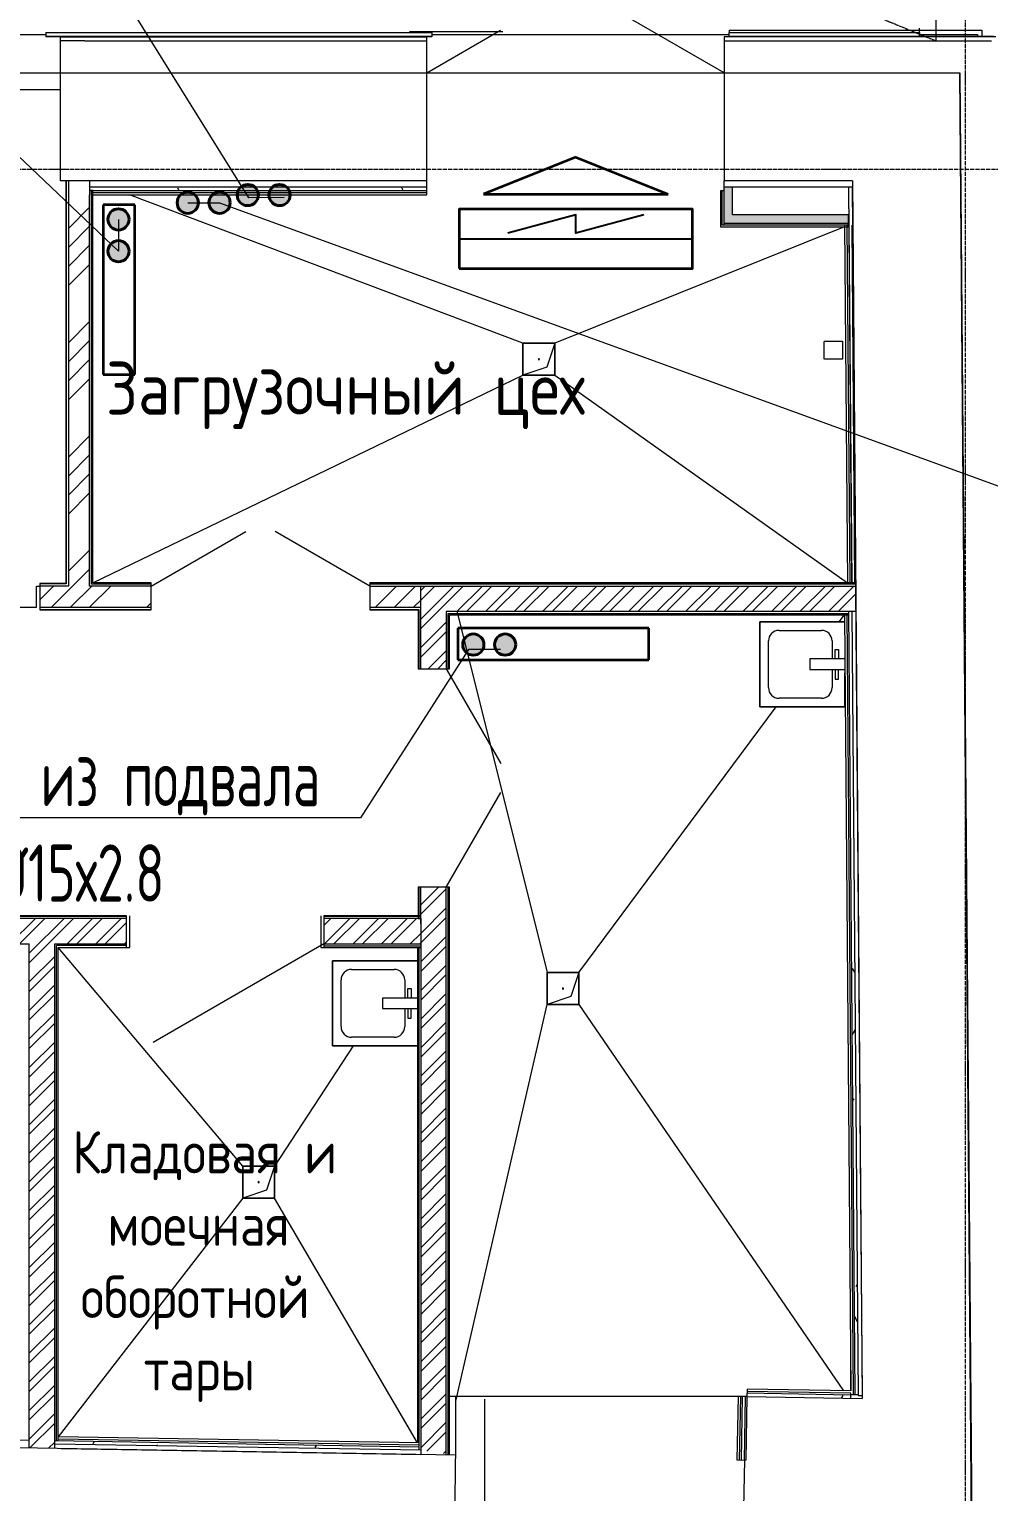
# Model space of a CAD drawing. Header units: millimetres. Extents: x -3929 to 624051, y 52832 to 514950.
# Drawn here: x 223894 to 228415, y 193198 to 200093 of the extents above; entities that cross this region are included whole.
import ezdxf
from ezdxf import colors
from ezdxf.entities.mleader import LeaderData, LeaderLine
from ezdxf.enums import TextEntityAlignment as Align
from ezdxf.math import Vec2, Vec3

# ---------------------------------------------------------------- set-up
doc = ezdxf.new("R2010")
doc.units = ezdxf.units.MM
for name, pattern in [('ADSK_Линия сетки', [25, 20, -2.5, 0, -2.5]), ('ADSK_Штриховая_ш2 п1', [3, 2, -1]), ('ADSK_Штриховая_ш3 п1_5', [4.5, 3, -1.5])]:
    doc.linetypes.add(name, pattern=pattern)
for name, color, linetype, lineweight in [('Двери', 7, 'Continuous', 9), ('Марки помещений', 7, 'Continuous', 20), ('Обобщенные модели', 7, 'Continuous', 18), ('ОВ-О-Оборудование', 32, 'Continuous', 35), ('ОВ-ТЕКСТ', 7, 'Continuous', 25), ('Оси', 253, 'Continuous', 9), ('Перекрытие', 7, 'Continuous', 18), ('Сантехника', 7, 'Continuous', 18), ('Стены внутренние', 7, 'Continuous', 18), ('Стены наружные', 7, 'Continuous', 18), ('Стены несущие', 7, 'Continuous', 30), ('Стены отделка', 7, 'Continuous', 30), ('Стены штриховка', 7, 'Continuous', 9)]:
    doc.layers.add(name, color=color, linetype=linetype, lineweight=lineweight)
doc.layers.add('Линии', color=7, linetype='Continuous', lineweight=9, true_color=0x00a600)
doc.layers.add('стояки', color=7, linetype='Continuous')
doc.layers.add('т21.4', color=142, linetype='Continuous')
for name, color, linetype, true_color in [('т11.1', 1, 'Continuous', 0xff0000), ('т11.3', 7, 'Continuous', 0xb82e00), ('т11.4', 7, 'Continuous', 0xd600d6), ('т21.1', 5, 'Continuous', 0x0000ff), ('т21.3', 7, 'Continuous', 0x005c45)]:
    doc.layers.add(name, color=color, linetype=linetype, true_color=true_color)
doc.styles.add('GOST 2.304', font='CS_Gost2304.shx')
doc.styles.add('GOST Common_2', font='GOST_Common.ttf', dxfattribs={"width": 0.9, "height": 250})
doc.styles.add('СТИЛЬ', font='simplex.shx', dxfattribs={"width": 0.65})

# ---------------------------------------------------------------- blocks, each defined once
blk = doc.blocks.new('*U2944')
at = {"layer": 'ОВ-О-Оборудование', "color": 32, "ltscale": 0.1, "true_color": 0xcd6928}
for p, q in [((400, 75), (-400, 75)), ((-400, 75), (-400, -75)), ((400, -75), (400, 75)), ((-400, -75), (400, -75))]:
    blk.add_line(p, q, dxfattribs=at)
at = {"layer": 'ОВ-О-Оборудование', "color": 32, "lineweight": 0, "ltscale": 10, "true_color": 0xcd6928, "style": 'GOST 2.304'}
blk.add_attdef('Маркировка', text='', height=180, dxfattribs=at).set_placement((0, -90), align=Align.CENTER)
blk = doc.blocks.new('*U2883')
at = {"layer": 'ОВ-О-Оборудование', "color": 32, "ltscale": 0.1, "true_color": 0xcd6928}
for p, q in [((450, 75), (-450, 75)), ((-450, 75), (-450, -75)), ((450, -75), (450, 75)), ((-450, -75), (450, -75))]:
    blk.add_line(p, q, dxfattribs=at)
at = {"layer": 'ОВ-О-Оборудование', "color": 32, "lineweight": 0, "ltscale": 10, "true_color": 0xcd6928, "style": 'GOST 2.304'}
blk.add_attdef('Маркировка', text='', height=180, dxfattribs=at).set_placement((0, -90), align=Align.CENTER)
blk = doc.blocks.new('1 этаж')
at = {"layer": 'Стены внутренние', "lineweight": 5}
for points in [[(417946.8, -210997.8), (417946.8, -210867.8), (417906.8, -210867.8), (417906.8, -210997.8)], [(418492.8, -211037.8), (418493.1, -211037.8), (418492.8, -210997.8), (417906.8, -210997.8), (417906.8, -211037.8), (418181.6, -211037.8)]]:
    blk.add_hatch(color=253, dxfattribs=at).paths.add_polyline_path(points)
at = {"layer": 'Двери', "color": 253, "lineweight": 5}
for p, q in [((417906.8, -210327.8), (417040.8, -209827.8)), ((416506.8, -210327.8), (416853.2, -210127.8)), ((415207, -212747.8), (415653, -212490.3)), ((416237, -212747.8), (415791, -212490.3)), ((416597.8, -213137.4), (416855.3, -213583.4)), ((416597.8, -214167.4), (416855.3, -213721.4)), ((416021.5, -214434.9), (415216.1, -214899.9))]:
    blk.add_line(p, q, dxfattribs=at)
at = {"layer": 'Линии', "color": 253, "linetype": 'ADSK_Штриховая_ш3 п1_5', "lineweight": 5}
for p, q in [((413205.8, -207833.1), (418905.8, -210177.8)), ((418905.8, -210177.8), (418905.8, -207833.1)), ((416424.7, -210133.1), (416864.7, -210133.1)), ((418378.1, -211593.6), (418464.4, -211593.6)), ((418378.1, -211678.6), (418378.1, -211593.6)), ((418464.4, -211593.6), (418464.4, -211678.6)), ((418464.4, -211678.6), (418378.1, -211678.6)), ((418014.5, -216568.2), (416613.7, -216568.2))]:
    blk.add_line(p, q, dxfattribs=at)
at = {"layer": 'Обобщенные модели', "color": 253, "lineweight": 5}
for p, q in [((416959.4, -211753.2), (416959.4, -211603.2)), ((416959.4, -211603.2), (417109.4, -211603.2)), ((417109.4, -211603.2), (416959.4, -211603.2)), ((416959.4, -211603.2), (416959.4, -211753.2)), ((417109.4, -211603.2), (417071.9, -211715.7)), ((417109.4, -211603.2), (417109.4, -211753.2)), ((417109.4, -211753.2), (417109.4, -211603.2)), ((417071.9, -211715.7), (416959.4, -211753.2)), ((417109.4, -211753.2), (416959.4, -211753.2)), ((416959.4, -211753.2), (417109.4, -211753.2)), ((417072.8, -214719.9), (417072.8, -214569.9)), ((417072.8, -214569.9), (417222.8, -214569.9)), ((417222.8, -214569.9), (417072.8, -214569.9)), ((417072.8, -214569.9), (417072.8, -214719.9)), ((417222.8, -214569.9), (417185.3, -214682.4)), ((417222.8, -214569.9), (417222.8, -214719.9)), ((417222.8, -214719.9), (417222.8, -214569.9)), ((417185.3, -214682.4), (417072.8, -214719.9)), ((417222.8, -214719.9), (417072.8, -214719.9)), ((417072.8, -214719.9), (417222.8, -214719.9)), ((415638.7, -215632.8), (415638.7, -215482.8)), ((415638.7, -215482.8), (415788.7, -215482.8)), ((415788.7, -215482.8), (415638.7, -215482.8)), ((415638.7, -215482.8), (415638.7, -215632.8)), ((415788.7, -215482.8), (415751.2, -215595.3)), ((415788.7, -215482.8), (415788.7, -215632.8)), ((415788.7, -215632.8), (415788.7, -215482.8)), ((415751.2, -215595.3), (415638.7, -215632.8)), ((415788.7, -215632.8), (415638.7, -215632.8)), ((415638.7, -215632.8), (415788.7, -215632.8))]:
    blk.add_line(p, q, dxfattribs=at)
for centre, start, end in [((417034.4, -211678.2), 0, 180), ((417034.4, -211678.2), 120, 180), ((417034.4, -211678.2), 180, 0), ((417034.4, -211678.2), 240, 345), ((417034.4, -211678.2), 15, 90), ((417147.8, -214644.9), 0, 180), ((417147.8, -214644.9), 120, 180), ((417147.8, -214644.9), 180, 0), ((417147.8, -214644.9), 240, 345), ((417147.8, -214644.9), 15, 90), ((415713.7, -215557.8), 0, 180), ((415713.7, -215557.8), 120, 180), ((415713.7, -215557.8), 180, 0), ((415713.7, -215557.8), 240, 345), ((415713.7, -215557.8), 15, 90)]:
    blk.add_arc(centre, 2.5, start, end, dxfattribs=at)
at = {"layer": 'Оси', "color": 253, "linetype": 'ADSK_Линия сетки', "lineweight": 5}
for p, q in [((419044.4, -258178.1), (419044.4, -209603.6)), ((353580.1, -210781.6), (419809.8, -210781.6))]:
    blk.add_line(p, q, dxfattribs=at)
at = {"layer": 'Перекрытие', "color": 253, "lineweight": 5}
for p, q in [((418828.4, -210157.8), (418828.4, -210117.8)), ((413638.8, -210327.8), (414778.8, -210327.8)), ((416506.8, -210327.8), (417906.8, -210327.8)), ((414778.8, -210407.8), (413638.8, -210407.8)), ((416959.4, -211603.2), (415105, -210902.8)), ((418474.7, -211053.7), (417109.4, -211603.2)), ((414932.9, -212731.9), (416959.4, -211753.2)), ((417109.4, -211753.2), (418488.6, -212731.9)), ((414667, -212847.8), (414667, -212747.8)), ((414667, -212747.8), (414682, -212747.8)), ((413667, -212847.8), (414667, -212847.8)), ((416647.6, -212863.7), (417072.8, -214569.9)), ((418449.8, -212916.5), (418474.2, -212883.7)), ((417222.8, -214569.9), (418153, -213316.5)), ((415106.5, -214450.8), (415106.5, -214302.9)), ((416006.5, -214302.9), (416006.5, -214450.8)), ((415638.7, -215482.8), (414768.7, -214450.8)), ((414768.7, -214450.8), (415091.5, -214450.8)), ((415091.5, -214450.8), (415106.5, -214450.8)), ((416006.5, -214450.8), (416021.5, -214450.8)), ((416643.7, -216589.9), (417072.8, -214719.9)), ((417222.8, -214719.9), (418469.2, -216540.9)), ((416159.3, -214914.7), (415788.7, -215482.8)), ((415638.7, -215632.8), (414768.7, -216759)), ((416461.9, -216786.7), (415788.7, -215632.8)), ((418502.8, -216423.8), (418502.8, -216541.5)), ((416777.8, -216580.7), (416777.8, -217287.1))]:
    blk.add_line(p, q, dxfattribs=at)
at = {"layer": 'Сантехника', "color": 253, "lineweight": 5}
for p, q in [((418474.3, -212916.5), (418076.2, -212916.5)), ((418076.2, -212916.5), (418076.2, -213316.5)), ((418076.2, -212916.5), (418474.3, -212916.5)), ((418076.2, -213316.5), (418076.2, -212916.5)), ((418166.2, -212956.5), (418366.2, -212956.5)), ((418116.2, -213226.5), (418116.2, -213006.5)), ((418416.2, -213006.5), (418416.2, -213091.5)), ((418475.7, -213091.5), (418311.2, -213091.5)), ((418311.2, -213091.5), (418311.2, -213141.5)), ((418431.2, -213046.5), (418446.2, -213046.5)), ((418431.2, -213091.5), (418431.2, -213046.5)), ((418446.2, -213046.5), (418446.2, -213091.5)), ((418311.2, -213141.5), (418476.1, -213141.5)), ((418416.2, -213141.5), (418416.2, -213226.5)), ((418431.2, -213141.5), (418431.2, -213186.5)), ((418446.2, -213186.5), (418446.2, -213141.5)), ((418476.2, -213316.5), (418476.2, -213156.5)), ((418476.2, -213156.5), (418476.2, -213316.5)), ((418431.2, -213186.5), (418446.2, -213186.5)), ((418366.2, -213276.5), (418166.2, -213276.5)), ((418076.2, -213316.5), (418476.2, -213316.5)), ((418476.2, -213316.5), (418076.2, -213316.5)), ((416461.9, -214514.7), (416061.9, -214514.7)), ((416061.9, -214514.7), (416061.9, -214914.7)), ((416061.9, -214514.7), (416461.9, -214514.7)), ((416061.9, -214914.7), (416061.9, -214514.7)), ((416151.9, -214554.7), (416351.9, -214554.7)), ((416101.9, -214824.7), (416101.9, -214604.7)), ((416401.9, -214604.7), (416401.9, -214689.7)), ((416461.9, -214689.7), (416296.9, -214689.7)), ((416296.9, -214689.7), (416296.9, -214739.7)), ((416416.9, -214644.7), (416431.9, -214644.7)), ((416416.9, -214689.7), (416416.9, -214644.7)), ((416431.9, -214644.7), (416431.9, -214689.7)), ((416296.9, -214739.7), (416461.9, -214739.7)), ((416401.9, -214739.7), (416401.9, -214824.7)), ((416416.9, -214739.7), (416416.9, -214784.7)), ((416431.9, -214784.7), (416431.9, -214739.7)), ((416416.9, -214784.7), (416431.9, -214784.7)), ((416351.9, -214874.7), (416151.9, -214874.7)), ((416061.9, -214914.7), (416461.9, -214914.7)), ((416461.9, -214914.7), (416061.9, -214914.7))]:
    blk.add_line(p, q, dxfattribs=at)
for centre, start, end in [((418166.2, -213006.5), 90, 180), ((418366.2, -213006.5), 0, 90), ((418166.2, -213226.5), 180, 270), ((418366.2, -213226.5), 270, 0), ((416151.9, -214604.7), 90, 180), ((416351.9, -214604.7), 0, 90), ((416151.9, -214824.7), 180, 270), ((416351.9, -214824.7), 270, 0)]:
    blk.add_arc(centre, 50, start, end, dxfattribs=at)
at = {"layer": 'Стены внутренние', "color": 253, "linetype": 'Continuous', "lineweight": 5}
for p, q in [((415339.4, -210882.8), (415333.2, -210872.1)), ((416395.2, -210882.8), (416386.6, -210867.8)), ((418522.8, -214567.8), (418512.7, -214550.3)), ((418524, -214837.7), (418510.1, -214861.6)), ((418519.5, -215171.7), (418512.6, -215159.7)), ((418534.7, -216038.4), (418527.1, -216051.4)), ((418536.1, -216216.5), (418520.9, -216190.2)), ((418465.9, -216563.9), (418459.1, -216575.7)), ((414938.4, -216780.9), (414932.3, -216791.5)), ((415236.7, -216800.9), (415233.5, -216795.5)), ((415751.7, -216794.6), (415751.4, -216795.2)), ((415984, -216798.6), (415978.2, -216808.8))]:
    blk.add_line(p, q, dxfattribs=at)
at = {"layer": 'Стены наружные', "color": 253, "lineweight": 5}
for p, q in [((414710.8, -210137.8), (416529.8, -210137.8)), ((414710.8, -210137.8), (414710.8, -210157.8)), ((416529.8, -210137.8), (416529.8, -210157.8)), ((417929.8, -210137.8), (418827.4, -210137.8)), ((417929.8, -210137.8), (417929.8, -210157.8)), ((417931.2, -210127.8), (419121.1, -210127.8)), ((417931.2, -210127.8), (417931.2, -210137.8)), ((418827.4, -210137.8), (418827.4, -210156.8)), ((419121.1, -210127.8), (419121.4, -210157.8)), ((413710.8, -210147.8), (414710.8, -210147.8)), ((414778.8, -210157.8), (414710.8, -210157.8)), ((416529.8, -210157.8), (416506.8, -210157.8)), ((416529.8, -210147.8), (417929.8, -210147.8)), ((418827.4, -210147.8), (419101.3, -210147.8)), ((419101.3, -210147.8), (419101.4, -210157.8))]:
    blk.add_line(p, q, dxfattribs=at)
at = {"layer": 'Стены несущие', "color": 253, "lineweight": 5}
for p, q in [((414778.8, -210327.8), (416506.8, -210327.8)), ((414778.8, -210327.8), (414778.8, -210837.8)), ((416506.8, -210837.8), (416506.8, -210327.8)), ((417906.8, -210327.8), (417906.8, -210837.8)), ((417906.8, -210327.8), (419017.8, -210327.8)), ((419077.3, -217693.1), (419017.8, -210327.8)), ((416506.8, -210837.8), (414778.8, -210837.8)), ((418511.9, -210837.8), (417906.8, -210837.8)), ((418511.9, -210837.8), (418558.3, -216577.4)), ((418014.5, -216568.2), (418009.4, -216867.8)), ((418014.5, -216568.2), (418558.3, -216577.4)), ((416642.9, -216844.7), (411421.8, -216756.4)), ((416635.5, -217284.7), (416643.7, -216799.7)), ((416202.1, -216837.3), (416477.8, -216841.9)), ((418002.7, -216867.7), (417995.3, -217307.7)), ((418009.4, -216867.8), (418002.7, -216867.7))]:
    blk.add_line(p, q, dxfattribs=at)
at = {"layer": 'Стены отделка', "color": 253, "lineweight": 5}
for p, q in [((416529.8, -210156.8), (414710.8, -210156.8)), ((414778.8, -210157.8), (414778.8, -210327.8)), ((414778.8, -210157.8), (416506.8, -210157.8)), ((414894.6, -210177.8), (414778.8, -210177.8)), ((416506.8, -210327.8), (416506.8, -210157.8)), ((419187.1, -210157.8), (417906.8, -210157.8)), ((417906.8, -210157.8), (417906.8, -210327.8)), ((417906.8, -210177.8), (418067.3, -210177.8)), ((419177.2, -210156.8), (417929.8, -210156.8)), ((414778.8, -210327.8), (414778.8, -210327.8)), ((419017.8, -210327.8), (419018.5, -210327.8)), ((419018.5, -210327.8), (419078.1, -217693.1)), ((414805, -210837.8), (414805, -212735.8)), ((414917, -210837.8), (414917, -210902.8)), ((414929.6, -210867.8), (414917, -210867.8)), ((414932.9, -210882.8), (414917, -210882.8)), ((414932.9, -212731.9), (414932.9, -210882.8)), ((416506.8, -210902.8), (416506.8, -210837.8)), ((417890.9, -210885.3), (417890.9, -211053.7)), ((417906.8, -210885.3), (417890.9, -210885.3)), ((417906.8, -211045.7), (417906.8, -210837.8)), ((418492.8, -210867.8), (417906.8, -210867.8)), ((417946.8, -210997.8), (417946.8, -210867.8)), ((418512.8, -210867.6), (418492.8, -210867.8)), ((418492.8, -210867.8), (418507.9, -212731.9)), ((418558.9, -216563), (418512.8, -210867.6)), ((414932.9, -210902.8), (416506.8, -210902.8)), ((418493.1, -211037.8), (417906.8, -211037.8)), ((418493.1, -210997.8), (417946.8, -210997.8)), ((418492.5, -211053.7), (418492.5, -211037.8)), ((418493.1, -211037.8), (418493.1, -210997.8)), ((417890.9, -211053.7), (418492.5, -211053.7)), ((418475, -211045.9), (418488.6, -212731.9)), ((418523.6, -212731.9), (418510, -211045.6)), ((414682, -212735.8), (414682, -212859.8)), ((414805, -212735.8), (414682, -212735.8)), ((415207, -212731.9), (414932.9, -212731.9)), ((415207, -212859.8), (415207, -212731.9)), ((416237, -212731.9), (416237, -212859.8)), ((418527.9, -212731.9), (416237, -212731.9)), ((414682, -212859.8), (415207, -212859.8)), ((416237, -212859.8), (416465.8, -212859.8)), ((416465.8, -212859.8), (416465.8, -213137.4)), ((418528.9, -212867.8), (416597.8, -212867.8)), ((416613.7, -212883.7), (418494, -212883.7)), ((416613.7, -213137.4), (416613.7, -212883.7)), ((418474.2, -212883.7), (418503.7, -216541.5)), ((418509, -212867.8), (418538.9, -216563.2)), ((416465.8, -213137.4), (416613.7, -213137.4)), ((416465.8, -214167.4), (416465.8, -214314.9)), ((416613.7, -214167.4), (416465.8, -214167.4)), ((416597.8, -216844.5), (416597.8, -214167.4)), ((416613.7, -216844.2), (416613.7, -214167.4)), ((415091.5, -214302.9), (414515.3, -214302.9)), ((415091.5, -214450.8), (415091.5, -214302.9)), ((416021.5, -214302.9), (416021.5, -214450.8)), ((416477.8, -214302.9), (416021.5, -214302.9)), ((416465.8, -214314.9), (416477.8, -214314.9)), ((416477.8, -214314.9), (416477.8, -214312.8)), ((416477.8, -214314.9), (416477.8, -216841.9)), ((414752.8, -214434.9), (415091.5, -214434.9)), ((414752.8, -216812.8), (414752.8, -214434.9)), ((415091.5, -214442.9), (414761.8, -214442.9)), ((414768.7, -216778), (414768.7, -214450.8)), ((416021.5, -214450.8), (416477.8, -214450.8)), ((416461.9, -214450.8), (416461.9, -216786.7)), ((418015.1, -216533.2), (418014.5, -216568.2)), ((418503.7, -216541.5), (418015.1, -216533.2)), ((416643.7, -216799.7), (416643.7, -216568.2)), ((417972.8, -216567.5), (417967.7, -216867.1)), ((418007.8, -216568.1), (417972.8, -216567.5)), ((418002.7, -216867.7), (418007.8, -216568.1)), ((418503.9, -216559.4), (418538.9, -216559.1)), ((418504, -216576.5), (418503.9, -216559.4)), ((418538.9, -216563.2), (418558.9, -216563)), ((416468.8, -216786.8), (414768.7, -216758)), ((416477.8, -216821.9), (414752.8, -216792.8)), ((414782.8, -216813.3), (416202.1, -216837.3)), ((417967.7, -216867.1), (418002.7, -216867.7))]:
    blk.add_line(p, q, dxfattribs=at)
at = {"layer": 'Стены штриховка', "color": 253, "lineweight": 5}
for p, q in [((414894.6, -210177.8), (416506.8, -210177.8)), ((418067.3, -210177.8), (419167.3, -210177.8)), ((414807, -210837.8), (414807, -212737.8)), ((414817, -210837.8), (414817, -212747.8)), ((414926, -212738.8), (414926, -210882.8)), ((416506.8, -210867.8), (414929.6, -210867.8)), ((414932.9, -210882.8), (416506.8, -210882.8)), ((414932.9, -210891.8), (416506.8, -210891.8)), ((417897.8, -211046.8), (417897.8, -210885.3)), ((414917, -212747.8), (414917, -210902.8)), ((418492.5, -211046.8), (417897.8, -211046.8)), ((418486, -211045.8), (418499.6, -212731.9)), ((418495, -211045.7), (418508.6, -212731.9)), ((414807, -212737.8), (414682, -212737.8)), ((414817, -212747.8), (414682, -212747.8)), ((415207, -212747.8), (414917, -212747.8)), ((415207, -212738.8), (414926, -212738.8)), ((418528, -212738.8), (416237, -212738.8)), ((416237, -212747.8), (418528.1, -212747.8)), ((416477.8, -213137.4), (416477.8, -212747.8)), ((414682, -212847.8), (415207, -212847.8)), ((414682, -212857.8), (415207, -212857.8)), ((416237, -212847.8), (416477.8, -212847.8)), ((416237, -212857.8), (416467.8, -212857.8)), ((416467.8, -212857.8), (416467.8, -213137.4)), ((416597.8, -212867.8), (416597.8, -213137.4)), ((416606.8, -212876.8), (418493.9, -212876.8)), ((416606.8, -213137.4), (416606.8, -212876.8)), ((418485.1, -212876.8), (418514.9, -216559.3)), ((418494, -212867.8), (418523.9, -216559.2)), ((416467.8, -214167.4), (416467.8, -214314.9)), ((416477.8, -214312.8), (416477.8, -214167.4)), ((416606.8, -216844.1), (416606.8, -214167.4)), ((415091.5, -214304.9), (414515.3, -214304.9)), ((415091.5, -214314.9), (414515.3, -214314.9)), ((416477.8, -214304.9), (416021.5, -214304.9)), ((416465.8, -214314.9), (416021.5, -214314.9)), ((416477.8, -214339.9), (416477.8, -214314.9)), ((414515.3, -214434.9), (414632.8, -214434.9)), ((414632.8, -216810.7), (414632.8, -214434.9)), ((414761.8, -216777.9), (414761.8, -214442.9)), ((416021.5, -214434.9), (416477.8, -214434.9)), ((416021.5, -214443.9), (416477.8, -214443.9)), ((416468.8, -214450.8), (416468.8, -216821.8)), ((418503.9, -216561.5), (418014.7, -216553.2)), ((418503.8, -216552.5), (418014.9, -216544.2)), ((418503.9, -216559.4), (418503.8, -216552.5)), ((417983.8, -216567.7), (417978.7, -216867.3)), ((417992.8, -216567.8), (417987.7, -216867.5)), ((414632.8, -216775.7), (413012.8, -216748.3)), ((416468.8, -216806.8), (414752.8, -216777.8)), ((416468.8, -216797.8), (414768.7, -216769))]:
    blk.add_line(p, q, dxfattribs=at)
at = {"layer": 'Стены штриховка', "color": 253, "linetype": 'Continuous', "lineweight": 5}
for p, q in [((414817, -211061.8), (414917, -210961.8)), ((414817, -211151.6), (414917, -211051.6)), ((414817, -211241.4), (414917, -211141.4)), ((414817, -211331.2), (414917, -211231.2)), ((414817, -211600.6), (414917, -211500.6)), ((414817, -211690.4), (414917, -211590.4)), ((414817, -211780.2), (414917, -211680.2)), ((414817, -211870), (414917, -211770)), ((414817, -212139.4), (414917, -212039.4)), ((414817, -212229.2), (414917, -212129.2)), ((414817, -212319), (414917, -212219)), ((414817, -212408.8), (414917, -212308.8)), ((414817, -212678.2), (414917, -212578.2)), ((414737.2, -212847.8), (414917, -212668)), ((414682, -212813.2), (414747.4, -212747.8)), ((414827, -212847.8), (414927, -212747.8)), ((414916.8, -212847.8), (415016.8, -212747.8)), ((416263.8, -212847.8), (416363.8, -212747.8)), ((416353.6, -212847.8), (416453.6, -212747.8)), ((416477.8, -212768.5), (416498.5, -212747.8)), ((416477.8, -212903.2), (416633.2, -212747.8)), ((416477.8, -212813.4), (416543.4, -212747.8)), ((416477.8, -212948.1), (416678.1, -212747.8)), ((416647.9, -212867.8), (416767.9, -212747.8)), ((416692.8, -212867.8), (416812.8, -212747.8)), ((416782.6, -212867.8), (416902.6, -212747.8)), ((416827.5, -212867.8), (416947.5, -212747.8)), ((416917.3, -212867.8), (417037.3, -212747.8)), ((416962.2, -212867.8), (417082.2, -212747.8)), ((417052, -212867.8), (417172, -212747.8)), ((417096.9, -212867.8), (417216.9, -212747.8)), ((417186.7, -212867.8), (417306.7, -212747.8)), ((417231.6, -212867.8), (417351.6, -212747.8)), ((417321.4, -212867.8), (417441.4, -212747.8)), ((417366.3, -212867.8), (417486.3, -212747.8)), ((417456.1, -212867.8), (417576.1, -212747.8)), ((417501, -212867.8), (417621, -212747.8)), ((417590.8, -212867.8), (417710.8, -212747.8)), ((417635.8, -212867.8), (417755.8, -212747.8)), ((417725.6, -212867.8), (417845.6, -212747.8)), ((417770.5, -212867.8), (417890.5, -212747.8)), ((417860.3, -212867.8), (417980.3, -212747.8)), ((417905.2, -212867.8), (418025.2, -212747.8)), ((417995, -212867.8), (418115, -212747.8)), ((418039.9, -212867.8), (418159.9, -212747.8)), ((418129.7, -212867.8), (418249.7, -212747.8)), ((418174.6, -212867.8), (418294.6, -212747.8)), ((418264.4, -212867.8), (418384.4, -212747.8)), ((418309.3, -212867.8), (418429.3, -212747.8)), ((418399.1, -212867.8), (418519.1, -212747.8)), ((415186.2, -212847.8), (415207, -212827)), ((416443.4, -212847.8), (416477.8, -212813.4)), ((418444, -212867.8), (418527.6, -212784.1)), ((416477.8, -213037.9), (416597.8, -212917.9)), ((416477.8, -213082.8), (416597.8, -212962.8)), ((416513, -213137.4), (416597.8, -213052.6)), ((416557.9, -213137.4), (416597.8, -213097.5)), ((416477.8, -214250.3), (416560.6, -214167.4)), ((416477.8, -214295.2), (416597.8, -214175.2)), ((416477.8, -214385), (416597.8, -214265)), ((414542, -214434.9), (414662, -214314.9)), ((414586.9, -214434.9), (414706.9, -214314.9)), ((414632.8, -214478.8), (414796.7, -214314.9)), ((414632.8, -214523.7), (414841.6, -214314.9)), ((414811.4, -214434.9), (414931.4, -214314.9)), ((414856.3, -214434.9), (414976.3, -214314.9)), ((414946.1, -214434.9), (415066.1, -214314.9)), ((414991, -214434.9), (415091.5, -214334.4)), ((416021.5, -214347.3), (416053.9, -214314.9)), ((416023.7, -214434.9), (416143.7, -214314.9)), ((416068.6, -214434.9), (416188.6, -214314.9)), ((416158.4, -214434.9), (416278.4, -214314.9)), ((416203.3, -214434.9), (416323.3, -214314.9)), ((416293.1, -214434.9), (416413.1, -214314.9)), ((416338, -214434.9), (416458, -214314.9)), ((416477.8, -214429.9), (416597.8, -214309.9)), ((416427.8, -214434.9), (416477.8, -214385)), ((416477.8, -214519.7), (416597.8, -214399.7)), ((415080.8, -214434.9), (415091.5, -214424.2)), ((416472.7, -214434.9), (416477.8, -214429.9)), ((416477.8, -214564.6), (416597.8, -214444.6)), ((414632.8, -214613.5), (414752.8, -214493.5)), ((414632.8, -214658.4), (414752.8, -214538.4)), ((416477.8, -214654.4), (416597.8, -214534.4)), ((416477.8, -214699.3), (416597.8, -214579.3)), ((414632.8, -214748.2), (414752.8, -214628.2)), ((414632.8, -214793.1), (414752.8, -214673.1)), ((416477.8, -214789.1), (416597.8, -214669.1)), ((416477.8, -214834), (416597.8, -214714)), ((414632.8, -214882.9), (414752.8, -214762.9)), ((414632.8, -214927.8), (414752.8, -214807.8)), ((416477.8, -214923.8), (416597.8, -214803.8)), ((414632.8, -215017.6), (414752.8, -214897.6)), ((416477.8, -214968.7), (416597.8, -214848.7)), ((414632.8, -215062.5), (414752.8, -214942.5)), ((416477.8, -215058.5), (416597.8, -214938.5)), ((414632.8, -215152.3), (414752.8, -215032.3)), ((416477.8, -215103.4), (416597.8, -214983.4)), ((414632.8, -215197.2), (414752.8, -215077.2)), ((416477.8, -215193.2), (416597.8, -215073.2)), ((414632.8, -215287), (414752.8, -215167)), ((416477.8, -215238.1), (416597.8, -215118.1)), ((414632.8, -215331.9), (414752.8, -215211.9)), ((416477.8, -215327.9), (416597.8, -215207.9)), ((414632.8, -215421.7), (414752.8, -215301.7)), ((416477.8, -215372.8), (416597.8, -215252.8)), ((414632.8, -215466.7), (414752.8, -215346.7)), ((416477.8, -215462.6), (416597.8, -215342.6)), ((414632.8, -215556.5), (414752.8, -215436.5)), ((416477.8, -215507.5), (416597.8, -215387.5)), ((414632.8, -215601.4), (414752.8, -215481.4)), ((416477.8, -215597.3), (416597.8, -215477.3)), ((414632.8, -215691.2), (414752.8, -215571.2)), ((416477.8, -215642.2), (416597.8, -215522.2)), ((414632.8, -215736.1), (414752.8, -215616.1)), ((416477.8, -215732), (416597.8, -215612)), ((416477.8, -215776.9), (416597.8, -215656.9)), ((414632.8, -215825.9), (414752.8, -215705.9)), ((414632.8, -215870.8), (414752.8, -215750.8)), ((416477.8, -215866.7), (416597.8, -215746.7)), ((416477.8, -215911.6), (416597.8, -215791.6)), ((414632.8, -215960.6), (414752.8, -215840.6)), ((414632.8, -216005.5), (414752.8, -215885.5)), ((416477.8, -216001.4), (416597.8, -215881.4)), ((416477.8, -216046.3), (416597.8, -215926.3)), ((414632.8, -216095.3), (414752.8, -215975.3)), ((414632.8, -216140.2), (414752.8, -216020.2)), ((416477.8, -216136.1), (416597.8, -216016.1)), ((416477.8, -216181), (416597.8, -216061)), ((414632.8, -216230), (414752.8, -216110)), ((414632.8, -216274.9), (414752.8, -216154.9)), ((416477.8, -216270.8), (416597.8, -216150.8)), ((416477.8, -216315.7), (416597.8, -216195.7)), ((414632.8, -216364.7), (414752.8, -216244.7)), ((414632.8, -216409.6), (414752.8, -216289.6)), ((416477.8, -216405.5), (416597.8, -216285.5)), ((416477.8, -216450.4), (416597.8, -216330.4)), ((414632.8, -216499.4), (414752.8, -216379.4)), ((414632.8, -216544.3), (414752.8, -216424.3)), ((416477.8, -216540.2), (416597.8, -216420.2)), ((416477.8, -216585.1), (416597.8, -216465.1)), ((414632.8, -216634.1), (414752.8, -216514.1)), ((414632.8, -216679), (414752.8, -216559)), ((416477.8, -216674.9), (416597.8, -216554.9)), ((416477.8, -216719.8), (416597.8, -216599.8)), ((414632.8, -216768.8), (414752.8, -216648.8)), ((416477.8, -216809.6), (416597.8, -216689.6)), ((414635.7, -216810.8), (414752.8, -216693.7)), ((416506.5, -216825.9), (416597.8, -216734.5)), ((414724, -216812.3), (414752.8, -216783.5)), ((416585.4, -216836.8), (416597.8, -216824.3))]:
    blk.add_line(p, q, dxfattribs=at)
at = {"layer": 'Марки помещений', "color": 253, "lineweight": 5, "style": 'GOST Common_2', "width": 0.9}
for s, height, p in [('Загрузочный цех', 250, (414994.7, -211939.8)), ('Кладовая и', 200, (414835.6, -215516.8)), ('моечная', 200, (415001.4, -215857.7)), ('оборотной', 200, (414875.4, -216198.7)), ('тары', 200, (415172.4, -216539.6))]:
    blk.add_text(s, height=height, dxfattribs=at).set_placement(p)
blk = doc.blocks.new('*U2932')
at = {"layer": 'ОВ-О-Оборудование', "color": 32, "lineweight": -3, "ltscale": 0.1, "true_color": 0xcd6928}
blk.add_line((-575, -140), (525, -140), dxfattribs=at)
at = {"layer": 'ОВ-О-Оборудование', "color": 32, "ltscale": 0.1, "true_color": 0xcd6928}
for p, q in [((-460, -350), (410, -350)), ((-25, -525), (-460, -350)), ((-25, -525), (410, -350))]:
    blk.add_line(p, q, dxfattribs=at)
blk.add_lwpolyline([(-575, 0), (525, 0), (525, -280), (-575, -280)], close=True, dxfattribs=at)
at = {"layer": 'ОВ-О-Оборудование', "color": 32, "lineweight": -3, "ltscale": 0.1, "true_color": 0xcd6928}
blk.add_lwpolyline([(295.5, -253.5), (-25, -166.5), (-25, -253.5), (-345.5, -166.5)], dxfattribs=at)

msp = doc.modelspace()

# ---------------------------------------------------------------- hatches: boundary and pattern name
at = {"layer": 'т11.1', "lineweight": 40}
h = msp.add_hatch(color=256, dxfattribs=at)
h.dxf.hatch_style = 1
h.paths.add_polyline_path([(224873.372, 199310.99, 1), (224973.372, 199310.99, 1)])
at = {"layer": 'т11.3', "lineweight": 40}
h = msp.add_hatch(color=256, dxfattribs=at)
h.dxf.hatch_style = 1
h.paths.add_polyline_path([(224740.569, 199274.732, 1), (224840.569, 199274.732, 1)])
at = {"layer": 'т11.4', "lineweight": 40}
h = msp.add_hatch(color=256, dxfattribs=at)
h.dxf.hatch_style = 1
h.paths.add_polyline_path([(224364.275, 199046.268, 1), (224264.275, 199046.268, 1)])
h = msp.add_hatch(color=256, dxfattribs=at)
h.dxf.hatch_style = 1
h.paths.add_polyline_path([(226186.327, 197191.822, 1), (226086.327, 197191.822, 1)])
at = {"layer": 'т21.1', "linetype": 'ADSK_Штриховая_ш2 п1', "lineweight": 40, "ltscale": 50}
h = msp.add_hatch(color=256, dxfattribs=at)
h.dxf.hatch_style = 1
h.paths.add_polyline_path([(225023.372, 199310.99, 1), (225123.372, 199310.99, 1)])
at = {"layer": 'т21.3', "lineweight": 40, "ltscale": 50}
h = msp.add_hatch(color=256, dxfattribs=at)
h.dxf.hatch_style = 1
h.paths.add_polyline_path([(224590.569, 199274.732, 1), (224690.569, 199274.732, 1)])
at = {"layer": 'т21.4', "linetype": 'ADSK_Штриховая_ш2 п1', "lineweight": 40, "ltscale": 50}
h = msp.add_hatch(color=256, dxfattribs=at)
h.dxf.hatch_style = 1
h.paths.add_polyline_path([(224364.275, 199196.268, 1), (224264.275, 199196.268, 1)])
h = msp.add_hatch(color=256, dxfattribs=at)
h.dxf.hatch_style = 1
h.paths.add_polyline_path([(226036.327, 197191.822, 1), (225936.327, 197191.822, 1)])

# ---------------------------------------------------------------- linework, layer by layer
at = {"layer": 'т11.1', "lineweight": 40}
msp.add_circle((224923.372, 199310.99), 50, dxfattribs=at)
at = {"layer": 'т11.3', "lineweight": 40}
msp.add_circle((224790.569, 199274.732), 50, dxfattribs=at)
at = {"layer": 'т11.4', "lineweight": 40}
for centre in [(224314.275, 199046.268), (226136.327, 197191.822)]:
    msp.add_circle(centre, 50, dxfattribs=at)
at = {"layer": 'т21.1', "lineweight": 40, "ltscale": 50}
msp.add_circle((225073.372, 199310.99), 50, dxfattribs=at)
at = {"layer": 'т21.3', "lineweight": 40, "ltscale": 50}
msp.add_circle((224640.569, 199274.732), 50, dxfattribs=at)
at = {"layer": 'т21.4', "lineweight": 40, "ltscale": 50}
for centre in [(224314.275, 199196.268), (225986.327, 197191.822)]:
    msp.add_circle(centre, 50, dxfattribs=at)

# ---------------------------------------------------------------- block references
at = {"layer": 'ОВ-О-Оборудование', "color": 2, "ltscale": 10, "xscale": -1, "rotation": 179.9609162829985}
msp.add_blockref('*U2932', (226494.178, 198964.77), dxfattribs=at)
at = {"layer": 'ОВ-О-Оборудование', "ltscale": 10, "rotation": 269.9999999999999}
msp.add_blockref('*U2944', (224316.639, 198865.017), dxfattribs=at)
at = {"layer": 'ОВ-О-Оборудование', "ltscale": 10}
msp.add_blockref('*U2883', (226363.395, 197194.186), dxfattribs=at)
at = {"layer": 'стояки', "color": 5, "lineweight": 40}
msp.add_blockref('1 этаж', (-190738.98, 410215.433), dxfattribs=at)

# ---------------------------------------------------------------- leaders
at = {"layer": 'ОВ-ТЕКСТ', "color": 7}
ml = msp.add_multileader_mtext('Standard', dxfattribs=at)
ml.set_content('\\A1;Подъем из подвала %%C15х2.8 ', color=7, style='СТИЛЬ')
ml.set_leader_properties(color=7, lineweight=18)
ml.build(insert=Vec2(0, 0))
ml.multileader.update_dxf_attribs({"text_left_attachment_type": 6, "text_right_attachment_type": 6, "dogleg_length": 0.36, "arrow_head_size": 0.126})
ctx = ml.context
ctx.base_point, ctx.char_height, ctx.arrow_head_size, ctx.landing_gap_size, ctx.plane_origin = Vec3(218457.359, 202090.391), 270, 0.126, 0.063, Vec3(249253.359, 188141.132)
ctx.left_attachment, ctx.right_attachment, ctx.text_align_type = 6, 6, 1
notes = []
notes.append((ctx, [(1, (1, 1, 0), (221106.951, 202090.391), (-1, 0), 0.252, [(1, [(224314.275, 199196.268), (224314.275, 199046.268)], 0, [])])]))
ctx.mtext.insert, ctx.mtext.width, ctx.mtext.defined_height, ctx.mtext.alignment, ctx.mtext.flow_direction = Vec3(219782.029, 202414.391), 2900.40337, 1165.442, 2, 5
ml = msp.add_multileader_mtext('Standard', dxfattribs=at)
ml.set_content('\\A1;Ст. 14^J%%C15х2.8 ', color=7, style='СТИЛЬ')
ml.set_leader_properties(color=7, lineweight=18)
ml.build(insert=Vec2(0, 0))
ml.multileader.update_dxf_attribs({"text_left_attachment_type": 6, "text_right_attachment_type": 6, "dogleg_length": 0.36, "arrow_head_size": 0.126})
ctx = ml.context
ctx.base_point, ctx.char_height, ctx.arrow_head_size, ctx.landing_gap_size, ctx.plane_origin = Vec3(222923.27, 201015.786), 270, 0.126, 0.063, Vec3(229379.101, 196985.181)
ctx.left_attachment, ctx.right_attachment, ctx.text_align_type = 6, 6, 1
notes.append((ctx, [(1, (1, 1, 0), (223859.648, 201015.786), (-1, 0), 0.252, [(0, [(225095.398, 199299.99), (224928.824, 199298.34)], 0, [])])]))
ctx.mtext.insert, ctx.mtext.width, ctx.mtext.alignment, ctx.mtext.flow_direction = Vec3(223391.333, 201339.786), 1404.14984, 2, 5
ml = msp.add_multileader_mtext('Standard', dxfattribs=at)
ml.set_content('\\A1;Подъем на третий этаж %%C15х2.8 ', color=7, style='СТИЛЬ')
ml.set_leader_properties(color=7, lineweight=18)
ml.build(insert=Vec2(0, 0))
ml.multileader.update_dxf_attribs({"text_left_attachment_type": 6, "text_right_attachment_type": 6, "dogleg_length": 0.36, "arrow_head_size": 0.126})
ctx = ml.context
ctx.base_point, ctx.char_height, ctx.arrow_head_size, ctx.landing_gap_size, ctx.plane_origin = Vec3(230419.086, 197226.743), 270, 0.126, 0.063, Vec3(249991.454, 188504.72)
ctx.left_attachment, ctx.right_attachment, ctx.text_align_type = 6, 6, 1
notes.append((ctx, [(0, (1, 1, 0), (230418.834, 197226.743), (1, 0), 0.252, [(1, [(224640.569, 199274.732), (224790.569, 199274.732)], 0, [])])]))
ctx.mtext.insert, ctx.mtext.width, ctx.mtext.defined_height, ctx.mtext.alignment, ctx.mtext.flow_direction = Vec3(231760.47, 197550.743), 2900.40337, 1165.442, 2, 5
ml = msp.add_multileader_mtext('Standard', dxfattribs=at)
ml.set_content('\\A1;Подъем из подвала %%C15х2.8 ', color=7, style='СТИЛЬ')
ml.set_leader_properties(color=7, lineweight=18)
ml.build(insert=Vec2(0, 0))
ml.multileader.update_dxf_attribs({"text_left_attachment_type": 6, "text_right_attachment_type": 6, "dogleg_length": 0.36, "arrow_head_size": 0.126})
ctx = ml.context
ctx.base_point, ctx.char_height, ctx.arrow_head_size, ctx.landing_gap_size, ctx.plane_origin = Vec3(222805.671, 196375.875), 270, 0.126, 0.063, Vec3(251131.417, 186539.325)
ctx.left_attachment, ctx.right_attachment, ctx.text_align_type = 6, 6, 1
notes.append((ctx, [(1, (1, 1, 0), (225455.263, 196375.875), (-1, 0), 0.252, [(1, [(226114.19, 197168.432), (225964.19, 197168.432)], 0, [])])]))
ctx.mtext.insert, ctx.mtext.width, ctx.mtext.defined_height, ctx.mtext.alignment, ctx.mtext.flow_direction = Vec3(224130.341, 196699.875), 2900.40337, 1165.442, 2, 5
for ctx, leaders in notes:
    for number, flags, end, landing, length, lines in leaders:
        leader = LeaderData()
        leader.index, (leader.has_last_leader_line, leader.has_dogleg_vector, leader.attachment_direction) = number, flags
        leader.last_leader_point, leader.dogleg_vector, leader.dogleg_length = Vec3(end), Vec3(landing), length
        for number, points, colour, breaks in lines:
            line = LeaderLine()
            line.index, line.vertices, line.color, line.breaks = number, Vec3.list(points), colors.encode_raw_color(colour), breaks
            leader.lines.append(line)
        ctx.leaders.append(leader)

doc.saveas('drawing.dxf')
